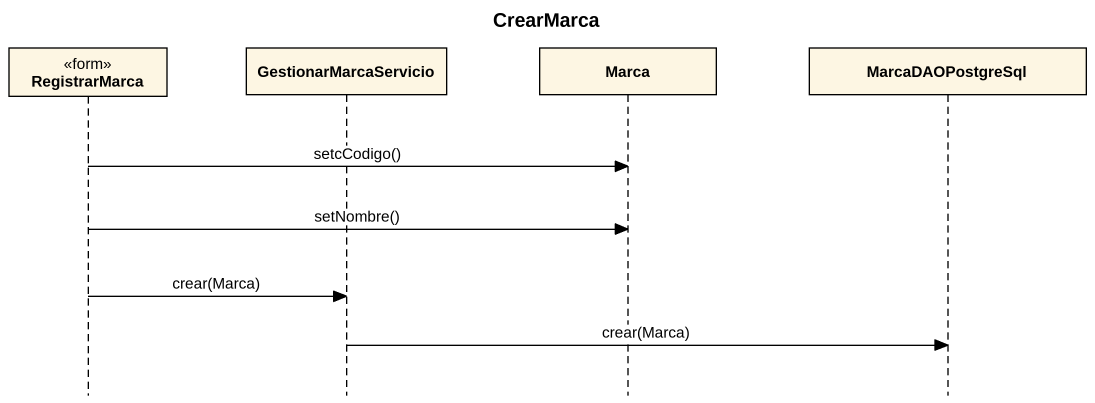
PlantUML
@startuml
title CrearMarca
hide footbox
participant RegistrarMarca <<form>>
participant GestionarMarcaServicio
participant Marca
participant MarcaDAOPostgreSql

RegistrarMarca -> Marca : setcCodigo()
RegistrarMarca -> Marca : setNombre()
RegistrarMarca -> GestionarMarcaServicio : crear(Marca)
GestionarMarcaServicio -> MarcaDAOPostgreSql : crear(Marca)
@enduml
